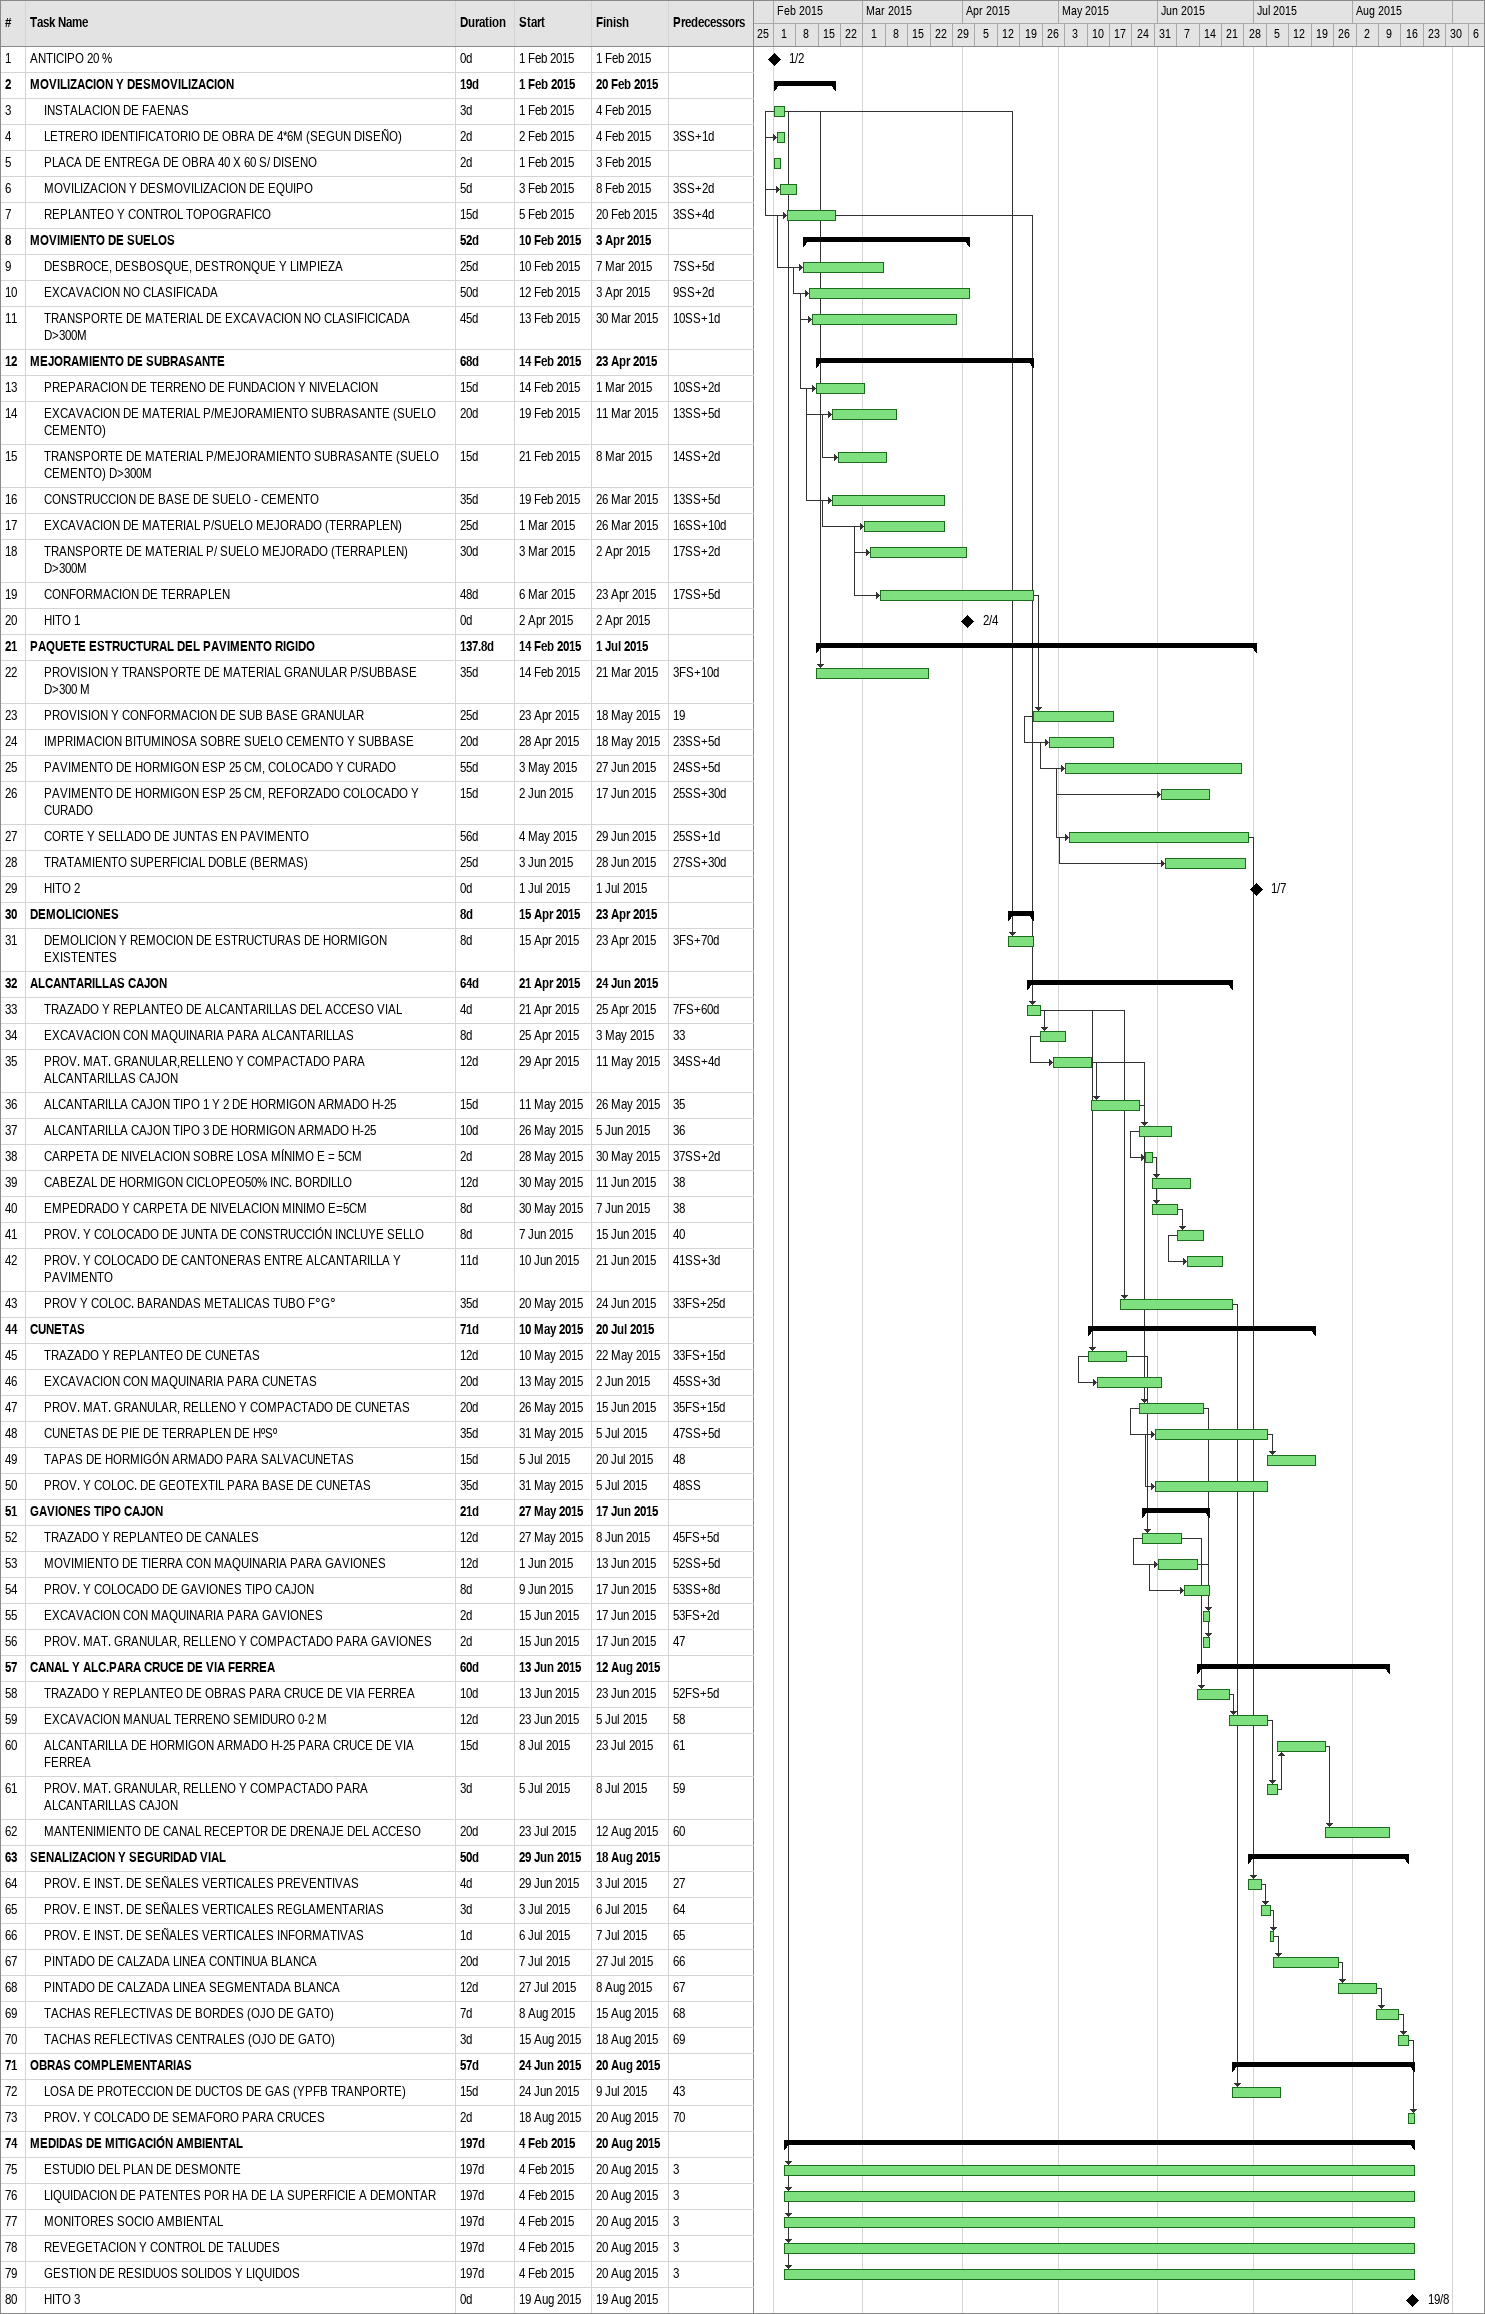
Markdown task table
| ID | Level | Task | Duration | Start | Finish | Predecessors |
|---|---|---|---|---|---|---|
| 1 | 1 | ANTICIPO 20 % | 0d | 2015-02-01 | 2015-02-01 |  |
| 2 | 1 | **MOVILIZACION Y DESMOVILIZACION** | 19d | 2015-02-01 | 2015-02-20 |  |
| 3 | 2 | INSTALACION DE FAENAS | 3d | 2015-02-01 | 2015-02-04 |  |
| 4 | 2 | LETRERO IDENTIFICATORIO DE OBRA DE 4*6M (SEGUN DISEÑO) | 2d | 2015-02-02 | 2015-02-04 | 3SS+1d |
| 5 | 2 | PLACA DE ENTREGA DE OBRA 40 X 60 S/ DISENO | 2d | 2015-02-01 | 2015-02-03 |  |
| 6 | 2 | MOVILIZACION Y DESMOVILIZACION DE EQUIPO | 5d | 2015-02-03 | 2015-02-08 | 3SS+2d |
| 7 | 2 | REPLANTEO Y CONTROL TOPOGRAFICO | 15d | 2015-02-05 | 2015-02-20 | 3SS+4d |
| 8 | 1 | **MOVIMIENTO DE SUELOS** | 52d | 2015-02-10 | 2015-04-03 |  |
| 9 | 2 | DESBROCE, DESBOSQUE, DESTRONQUE Y LIMPIEZA | 25d | 2015-02-10 | 2015-03-07 | 7SS+5d |
| 10 | 2 | EXCAVACION NO CLASIFICADA | 50d | 2015-02-12 | 2015-04-03 | 9SS+2d |
| 11 | 2 | TRANSPORTE DE MATERIAL DE EXCAVACION NO CLASIFICICADA D>300M | 45d | 2015-02-13 | 2015-03-30 | 10SS+1d |
| 12 | 1 | **MEJORAMIENTO DE SUBRASANTE** | 68d | 2015-02-14 | 2015-04-23 |  |
| 13 | 2 | PREPARACION DE TERRENO DE FUNDACION Y NIVELACION | 15d | 2015-02-14 | 2015-03-01 | 10SS+2d |
| 14 | 2 | EXCAVACION DE MATERIAL P/MEJORAMIENTO SUBRASANTE (SUELO CEMENTO) | 20d | 2015-02-19 | 2015-03-11 | 13SS+5d |
| 15 | 2 | TRANSPORTE DE MATERIAL P/MEJORAMIENTO SUBRASANTE (SUELO CEMENTO) D>300M | 15d | 2015-02-21 | 2015-03-08 | 14SS+2d |
| 16 | 2 | CONSTRUCCION DE BASE DE SUELO - CEMENTO | 35d | 2015-02-19 | 2015-03-26 | 13SS+5d |
| 17 | 2 | EXCAVACION DE MATERIAL P/SUELO MEJORADO (TERRAPLEN) | 25d | 2015-03-01 | 2015-03-26 | 16SS+10d |
| 18 | 2 | TRANSPORTE DE MATERIAL P/ SUELO MEJORADO (TERRAPLEN) D>300M | 30d | 2015-03-03 | 2015-04-02 | 17SS+2d |
| 19 | 2 | CONFORMACION DE TERRAPLEN | 48d | 2015-03-06 | 2015-04-23 | 17SS+5d |
| 20 | 2 | HITO 1 | 0d | 2015-04-02 | 2015-04-02 |  |
| 21 | 1 | **PAQUETE ESTRUCTURAL DEL PAVIMENTO RIGIDO** | 137.8d | 2015-02-14 | 2015-07-01 |  |
| 22 | 2 | PROVISION Y TRANSPORTE DE MATERIAL GRANULAR P/SUBBASE D>300 M | 35d | 2015-02-14 | 2015-03-21 | 3FS+10d |
| 23 | 2 | PROVISION Y CONFORMACION DE SUB BASE GRANULAR | 25d | 2015-04-23 | 2015-05-18 | 19 |
| 24 | 2 | IMPRIMACION BITUMINOSA SOBRE SUELO CEMENTO Y SUBBASE | 20d | 2015-04-28 | 2015-05-18 | 23SS+5d |
| 25 | 2 | PAVIMENTO DE HORMIGON ESP 25 CM, COLOCADO Y CURADO | 55d | 2015-05-03 | 2015-06-27 | 24SS+5d |
| 26 | 2 | PAVIMENTO DE HORMIGON ESP 25 CM, REFORZADO COLOCADO Y CURADO | 15d | 2015-06-02 | 2015-06-17 | 25SS+30d |
| 27 | 2 | CORTE Y SELLADO DE JUNTAS EN PAVIMENTO | 56d | 2015-05-04 | 2015-06-29 | 25SS+1d |
| 28 | 2 | TRATAMIENTO SUPERFICIAL DOBLE (BERMAS) | 25d | 2015-06-03 | 2015-06-28 | 27SS+30d |
| 29 | 2 | HITO 2 | 0d | 2015-07-01 | 2015-07-01 |  |
| 30 | 1 | **DEMOLICIONES** | 8d | 2015-04-15 | 2015-04-23 |  |
| 31 | 2 | DEMOLICION Y REMOCION DE ESTRUCTURAS DE HORMIGON EXISTENTES | 8d | 2015-04-15 | 2015-04-23 | 3FS+70d |
| 32 | 1 | **ALCANTARILLAS CAJON** | 64d | 2015-04-21 | 2015-06-24 |  |
| 33 | 2 | TRAZADO Y REPLANTEO DE ALCANTARILLAS DEL ACCESO VIAL | 4d | 2015-04-21 | 2015-04-25 | 7FS+60d |
| 34 | 2 | EXCAVACION CON MAQUINARIA PARA ALCANTARILLAS | 8d | 2015-04-25 | 2015-05-03 | 33 |
| 35 | 2 | PROV. MAT. GRANULAR,RELLENO Y COMPACTADO PARA ALCANTARILLAS CAJON | 12d | 2015-04-29 | 2015-05-11 | 34SS+4d |
| 36 | 2 | ALCANTARILLA CAJON TIPO 1 Y 2 DE HORMIGON ARMADO H-25 | 15d | 2015-05-11 | 2015-05-26 | 35 |
| 37 | 2 | ALCANTARILLA CAJON TIPO 3 DE HORMIGON ARMADO H-25 | 10d | 2015-05-26 | 2015-06-05 | 36 |
| 38 | 2 | CARPETA DE NIVELACION SOBRE LOSA MÍNIMO E = 5CM | 2d | 2015-05-28 | 2015-05-30 | 37SS+2d |
| 39 | 2 | CABEZAL DE HORMIGON CICLOPEO50% INC. BORDILLO | 12d | 2015-05-30 | 2015-06-11 | 38 |
| 40 | 2 | EMPEDRADO Y CARPETA DE NIVELACION MINIMO E=5CM | 8d | 2015-05-30 | 2015-06-07 | 38 |
| 41 | 2 | PROV. Y COLOCADO DE JUNTA DE CONSTRUCCIÓN INCLUYE SELLO | 8d | 2015-06-07 | 2015-06-15 | 40 |
| 42 | 2 | PROV. Y COLOCADO DE CANTONERAS ENTRE ALCANTARILLA Y PAVIMENTO | 11d | 2015-06-10 | 2015-06-21 | 41SS+3d |
| 43 | 2 | PROV Y COLOC. BARANDAS METALICAS TUBO F°G° | 35d | 2015-05-20 | 2015-06-24 | 33FS+25d |
| 44 | 1 | **CUNETAS** | 71d | 2015-05-10 | 2015-07-20 |  |
| 45 | 2 | TRAZADO Y REPLANTEO DE CUNETAS | 12d | 2015-05-10 | 2015-05-22 | 33FS+15d |
| 46 | 2 | EXCAVACION CON MAQUINARIA PARA CUNETAS | 20d | 2015-05-13 | 2015-06-02 | 45SS+3d |
| 47 | 2 | PROV. MAT. GRANULAR, RELLENO Y COMPACTADO DE CUNETAS | 20d | 2015-05-26 | 2015-06-15 | 35FS+15d |
| 48 | 2 | CUNETAS DE PIE DE TERRAPLEN DE HºSº | 35d | 2015-05-31 | 2015-07-05 | 47SS+5d |
| 49 | 2 | TAPAS DE HORMIGÓN ARMADO PARA SALVACUNETAS | 15d | 2015-07-05 | 2015-07-20 | 48 |
| 50 | 2 | PROV. Y COLOC. DE GEOTEXTIL PARA BASE DE CUNETAS | 35d | 2015-05-31 | 2015-07-05 | 48SS |
| 51 | 1 | **GAVIONES TIPO CAJON** | 21d | 2015-05-27 | 2015-06-17 |  |
| 52 | 2 | TRAZADO Y REPLANTEO DE CANALES | 12d | 2015-05-27 | 2015-06-08 | 45FS+5d |
| 53 | 2 | MOVIMIENTO DE TIERRA CON MAQUINARIA PARA GAVIONES | 12d | 2015-06-01 | 2015-06-13 | 52SS+5d |
| 54 | 2 | PROV. Y COLOCADO DE GAVIONES TIPO CAJON | 8d | 2015-06-09 | 2015-06-17 | 53SS+8d |
| 55 | 2 | EXCAVACION CON MAQUINARIA PARA GAVIONES | 2d | 2015-06-15 | 2015-06-17 | 53FS+2d |
| 56 | 2 | PROV. MAT. GRANULAR, RELLENO Y COMPACTADO PARA GAVIONES | 2d | 2015-06-15 | 2015-06-17 | 47 |
| 57 | 1 | **CANAL Y ALC.PARA CRUCE DE VIA FERREA** | 60d | 2015-06-13 | 2015-08-12 |  |
| 58 | 2 | TRAZADO Y REPLANTEO DE OBRAS PARA CRUCE DE VIA FERREA | 10d | 2015-06-13 | 2015-06-23 | 52FS+5d |
| 59 | 2 | EXCAVACION MANUAL TERRENO SEMIDURO 0-2 M | 12d | 2015-06-23 | 2015-07-05 | 58 |
| 60 | 2 | ALCANTARILLA DE HORMIGON ARMADO H-25 PARA CRUCE DE VIA FERREA | 15d | 2015-07-08 | 2015-07-23 | 61 |
| 61 | 2 | PROV. MAT. GRANULAR, RELLENO Y COMPACTADO PARA ALCANTARILLAS CAJON | 3d | 2015-07-05 | 2015-07-08 | 59 |
| 62 | 2 | MANTENIMIENTO DE CANAL RECEPTOR DE DRENAJE DEL ACCESO | 20d | 2015-07-23 | 2015-08-12 | 60 |
| 63 | 1 | **SENALIZACION Y SEGURIDAD VIAL** | 50d | 2015-06-29 | 2015-08-18 |  |
| 64 | 2 | PROV. E INST. DE SEÑALES VERTICALES PREVENTIVAS | 4d | 2015-06-29 | 2015-07-03 | 27 |
| 65 | 2 | PROV. E INST. DE SEÑALES VERTICALES REGLAMENTARIAS | 3d | 2015-07-03 | 2015-07-06 | 64 |
| 66 | 2 | PROV. E INST. DE SEÑALES VERTICALES INFORMATIVAS | 1d | 2015-07-06 | 2015-07-07 | 65 |
| 67 | 2 | PINTADO DE CALZADA LINEA CONTINUA BLANCA | 20d | 2015-07-07 | 2015-07-27 | 66 |
| 68 | 2 | PINTADO DE CALZADA LINEA SEGMENTADA BLANCA | 12d | 2015-07-27 | 2015-08-08 | 67 |
| 69 | 2 | TACHAS REFLECTIVAS DE BORDES (OJO DE GATO) | 7d | 2015-08-08 | 2015-08-15 | 68 |
| 70 | 2 | TACHAS REFLECTIVAS CENTRALES (OJO DE GATO) | 3d | 2015-08-15 | 2015-08-18 | 69 |
| 71 | 1 | **OBRAS COMPLEMENTARIAS** | 57d | 2015-06-24 | 2015-08-20 |  |
| 72 | 2 | LOSA DE PROTECCION DE DUCTOS DE GAS (YPFB TRANPORTE) | 15d | 2015-06-24 | 2015-07-09 | 43 |
| 73 | 2 | PROV. Y COLCADO DE SEMAFORO PARA CRUCES | 2d | 2015-08-18 | 2015-08-20 | 70 |
| 74 | 1 | **MEDIDAS DE MITIGACIÓN AMBIENTAL** | 197d | 2015-02-04 | 2015-08-20 |  |
| 75 | 2 | ESTUDIO DEL PLAN DE DESMONTE | 197d | 2015-02-04 | 2015-08-20 | 3 |
| 76 | 2 | LIQUIDACION DE PATENTES POR HA DE LA SUPERFICIE A DEMONTAR | 197d | 2015-02-04 | 2015-08-20 | 3 |
| 77 | 2 | MONITORES SOCIO AMBIENTAL | 197d | 2015-02-04 | 2015-08-20 | 3 |
| 78 | 2 | REVEGETACION Y CONTROL DE TALUDES | 197d | 2015-02-04 | 2015-08-20 | 3 |
| 79 | 2 | GESTION DE RESIDUOS SOLIDOS Y LIQUIDOS | 197d | 2015-02-04 | 2015-08-20 | 3 |
| 80 | 2 | HITO 3 | 0d | 2015-08-19 | 2015-08-19 |  |
